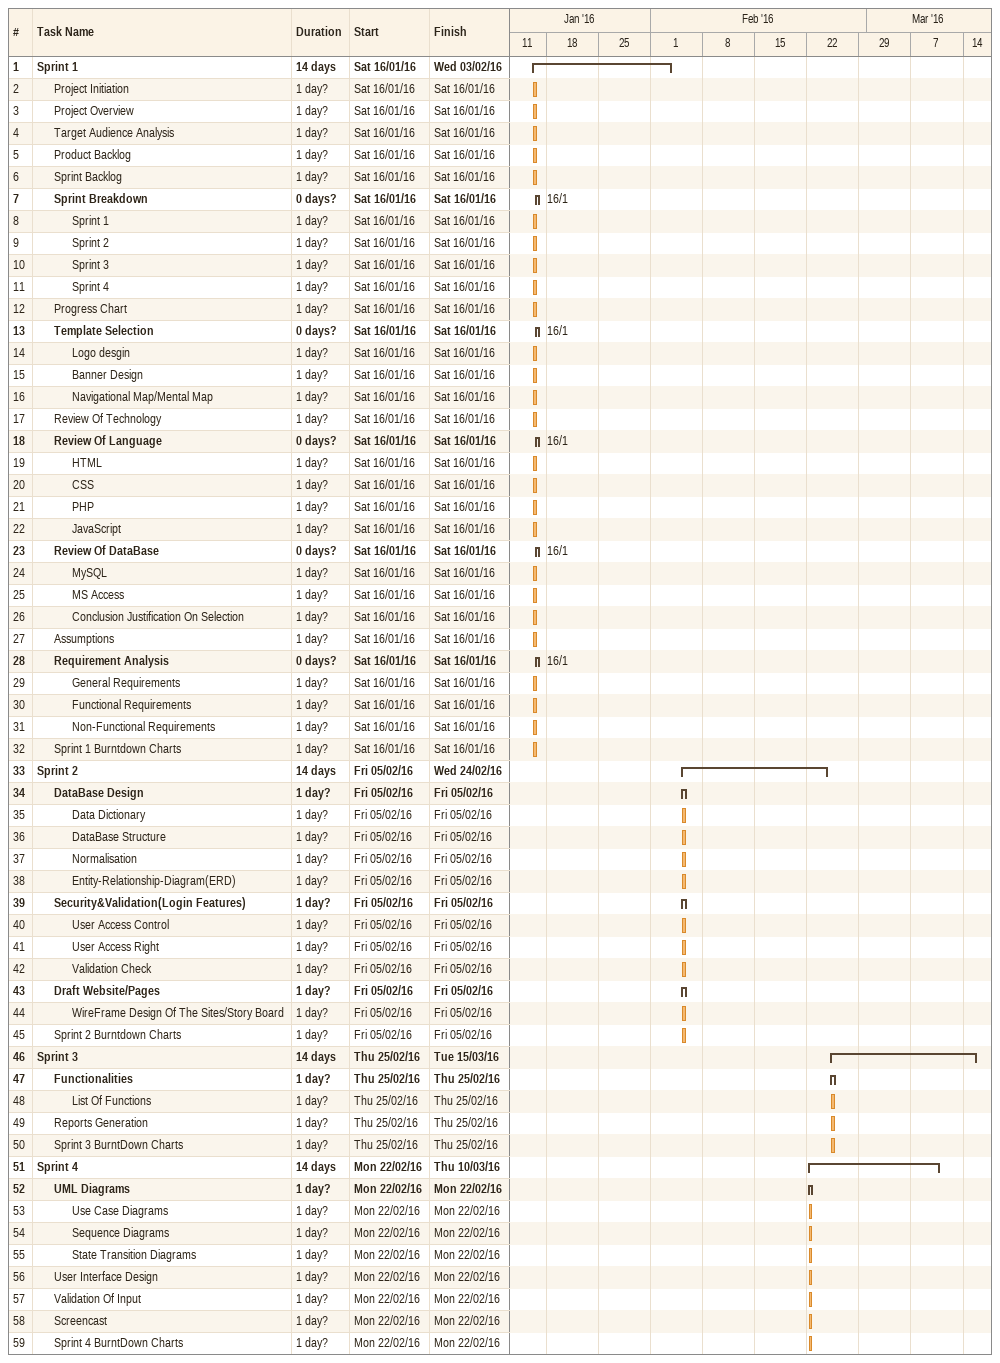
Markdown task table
| ID | Level | Task | Duration | Start | Finish |
|---|---|---|---|---|---|
| 1 | 1 | **Sprint 1** | 14d | 2016-01-16 | 2016-02-03 |
| 2 | 2 | Project Initiation | 1d? | 2016-01-16 | 2016-01-16 |
| 3 | 2 | Project Overview | 1d? | 2016-01-16 | 2016-01-16 |
| 4 | 2 | Target Audience Analysis | 1d? | 2016-01-16 | 2016-01-16 |
| 5 | 2 | Product Backlog | 1d? | 2016-01-16 | 2016-01-16 |
| 6 | 2 | Sprint Backlog | 1d? | 2016-01-16 | 2016-01-16 |
| 7 | 2 | **Sprint Breakdown** | 0d? | 2016-01-16 | 2016-01-16 |
| 8 | 3 | Sprint 1 | 1d? | 2016-01-16 | 2016-01-16 |
| 9 | 3 | Sprint 2 | 1d? | 2016-01-16 | 2016-01-16 |
| 10 | 3 | Sprint 3 | 1d? | 2016-01-16 | 2016-01-16 |
| 11 | 3 | Sprint 4 | 1d? | 2016-01-16 | 2016-01-16 |
| 12 | 2 | Progress Chart | 1d? | 2016-01-16 | 2016-01-16 |
| 13 | 2 | **Template Selection** | 0d? | 2016-01-16 | 2016-01-16 |
| 14 | 3 | Logo desgin | 1d? | 2016-01-16 | 2016-01-16 |
| 15 | 3 | Banner Design | 1d? | 2016-01-16 | 2016-01-16 |
| 16 | 3 | Navigational Map/Mental Map | 1d? | 2016-01-16 | 2016-01-16 |
| 17 | 2 | Review Of Technology | 1d? | 2016-01-16 | 2016-01-16 |
| 18 | 2 | **Review Of Language** | 0d? | 2016-01-16 | 2016-01-16 |
| 19 | 3 | HTML | 1d? | 2016-01-16 | 2016-01-16 |
| 20 | 3 | CSS | 1d? | 2016-01-16 | 2016-01-16 |
| 21 | 3 | PHP | 1d? | 2016-01-16 | 2016-01-16 |
| 22 | 3 | JavaScript | 1d? | 2016-01-16 | 2016-01-16 |
| 23 | 2 | **Review Of DataBase** | 0d? | 2016-01-16 | 2016-01-16 |
| 24 | 3 | MySQL | 1d? | 2016-01-16 | 2016-01-16 |
| 25 | 3 | MS Access | 1d? | 2016-01-16 | 2016-01-16 |
| 26 | 3 | Conclusion Justification On Selection | 1d? | 2016-01-16 | 2016-01-16 |
| 27 | 2 | Assumptions | 1d? | 2016-01-16 | 2016-01-16 |
| 28 | 2 | **Requirement Analysis** | 0d? | 2016-01-16 | 2016-01-16 |
| 29 | 3 | General Requirements | 1d? | 2016-01-16 | 2016-01-16 |
| 30 | 3 | Functional Requirements | 1d? | 2016-01-16 | 2016-01-16 |
| 31 | 3 | Non-Functional Requirements | 1d? | 2016-01-16 | 2016-01-16 |
| 32 | 2 | Sprint 1 Burntdown Charts | 1d? | 2016-01-16 | 2016-01-16 |
| 33 | 1 | **Sprint 2** | 14d | 2016-02-05 | 2016-02-24 |
| 34 | 2 | **DataBase Design** | 1d? | 2016-02-05 | 2016-02-05 |
| 35 | 3 | Data Dictionary | 1d? | 2016-02-05 | 2016-02-05 |
| 36 | 3 | DataBase Structure | 1d? | 2016-02-05 | 2016-02-05 |
| 37 | 3 | Normalisation | 1d? | 2016-02-05 | 2016-02-05 |
| 38 | 3 | Entity-Relationship-Diagram(ERD) | 1d? | 2016-02-05 | 2016-02-05 |
| 39 | 2 | **Security&Validation(Login Features)** | 1d? | 2016-02-05 | 2016-02-05 |
| 40 | 3 | User Access Control | 1d? | 2016-02-05 | 2016-02-05 |
| 41 | 3 | User Access Right | 1d? | 2016-02-05 | 2016-02-05 |
| 42 | 3 | Validation Check | 1d? | 2016-02-05 | 2016-02-05 |
| 43 | 2 | **Draft Website/Pages** | 1d? | 2016-02-05 | 2016-02-05 |
| 44 | 3 | WireFrame Design Of The Sites/Story Board | 1d? | 2016-02-05 | 2016-02-05 |
| 45 | 2 | Sprint 2 Burntdown Charts | 1d? | 2016-02-05 | 2016-02-05 |
| 46 | 1 | **Sprint 3** | 14d | 2016-02-25 | 2016-03-15 |
| 47 | 2 | **Functionalities** | 1d? | 2016-02-25 | 2016-02-25 |
| 48 | 3 | List Of Functions | 1d? | 2016-02-25 | 2016-02-25 |
| 49 | 2 | Reports Generation | 1d? | 2016-02-25 | 2016-02-25 |
| 50 | 2 | Sprint 3 BurntDown Charts | 1d? | 2016-02-25 | 2016-02-25 |
| 51 | 1 | **Sprint 4** | 14d | 2016-02-22 | 2016-03-10 |
| 52 | 2 | **UML Diagrams** | 1d? | 2016-02-22 | 2016-02-22 |
| 53 | 3 | Use Case Diagrams | 1d? | 2016-02-22 | 2016-02-22 |
| 54 | 3 | Sequence Diagrams | 1d? | 2016-02-22 | 2016-02-22 |
| 55 | 3 | State Transition Diagrams | 1d? | 2016-02-22 | 2016-02-22 |
| 56 | 2 | User Interface Design | 1d? | 2016-02-22 | 2016-02-22 |
| 57 | 2 | Validation Of Input | 1d? | 2016-02-22 | 2016-02-22 |
| 58 | 2 | Screencast | 1d? | 2016-02-22 | 2016-02-22 |
| 59 | 2 | Sprint 4 BurntDown Charts | 1d? | 2016-02-22 | 2016-02-22 |
